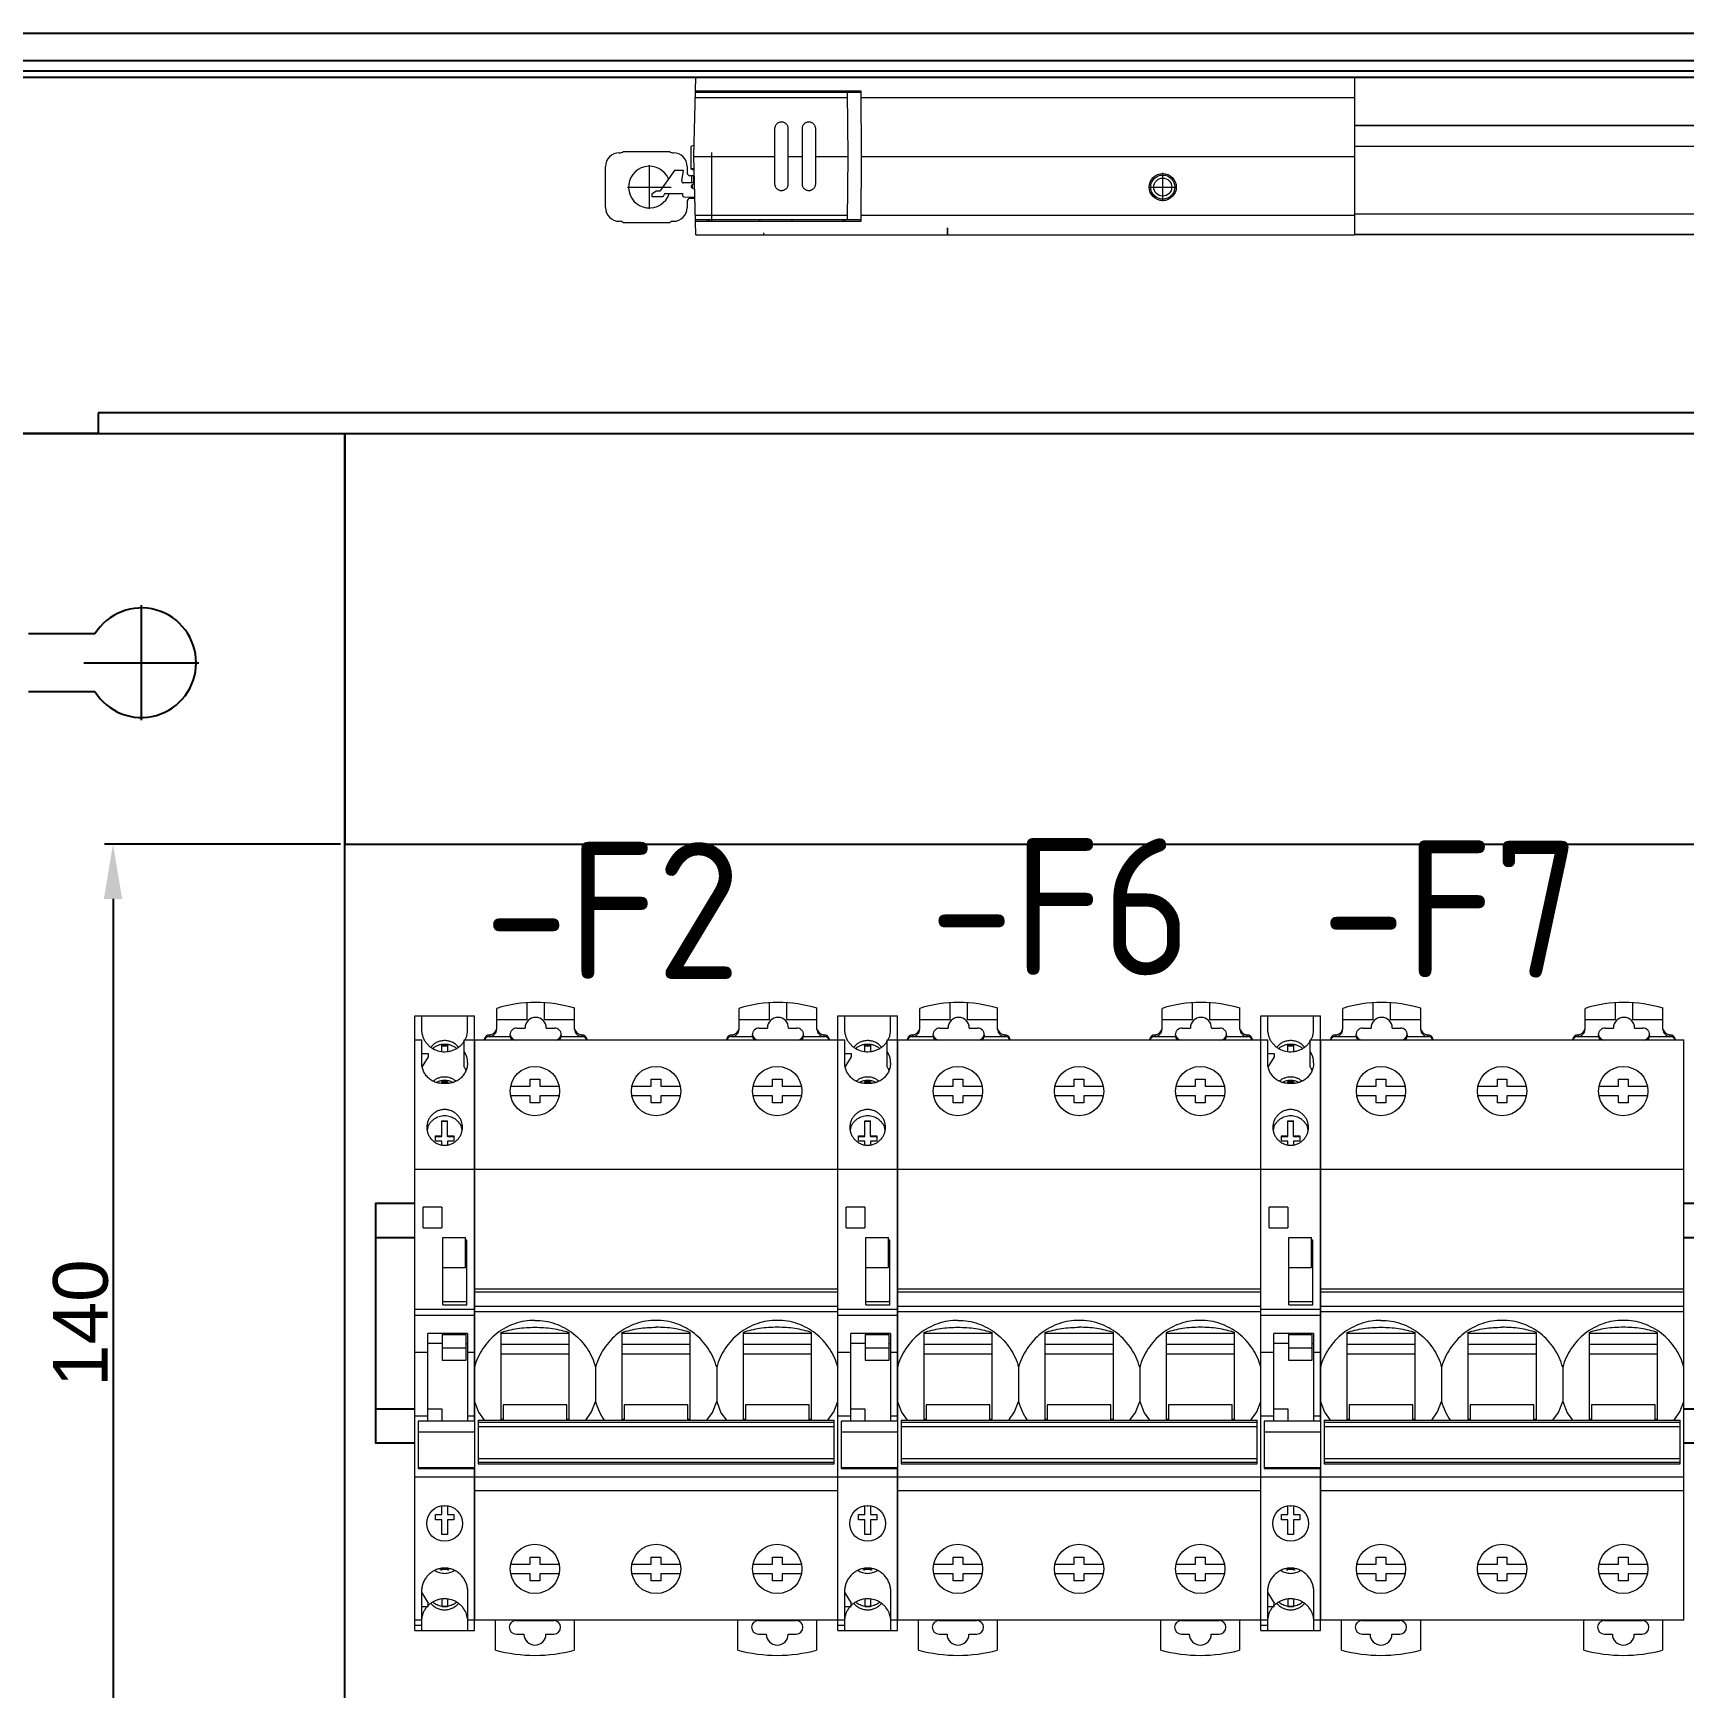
# Model space of a CAD drawing. Header units: millimetres. Extents: x 42151 to 59780, y 37376 to 44547.
# Drawn here: x 47088 to 47329.2, y 43761.5 to 44003.2 of the extents above; entities that cross this region are included whole.
import ezdxf
from ezdxf.enums import TextEntityAlignment as Align

# ---------------------------------------------------------------- set-up
doc = ezdxf.new("R2010")
doc.units = ezdxf.units.MM
doc.set_wipeout_variables(frame=1)
doc.layers.add('! NO PLOT !', color=7, linetype='Continuous', true_color=0xff75dd, plot=False)
doc.layers.add('000-PI-Oprema', color=30, linetype='Continuous', lineweight=5)
for name, color, linetype in [('000-PI-ORMAR', 2, 'Continuous'), ('000-PI_TEXT', 7, 'Continuous'), ('002-PI-Kabelska kanalica', 150, 'Continuous'), ('004-PI-DIN Šina', 3, 'Continuous'), ('SI-Ormari', 51, 'Continuous')]:
    doc.layers.add(name, color=color, linetype=linetype)
doc.styles.add('PI0', font='isocpeur.ttf', dxfattribs={"width": 0.9})
doc.styles.get("Standard").update_dxf_attribs({"font": 'arial.ttf'})
doc.dimstyles.new('ISO-25-lb', dxfattribs={"dimtxt": 8, "dimasz": 8, "dimexe": 1.25, "dimexo": 0.625, "dimtad": 1, "dimtxsty": 'Standard', "dimcen": 5, "dimadec": 0, "dimazin": 0, "dimtfac": 1, "dimtmove": 0, "dimatfit": 3, "dimfxl": 1, "dimarcsym": 0})

# ---------------------------------------------------------------- blocks, each defined once
blk = doc.blocks.new('2000x800_montazna ploca')
at = {"layer": '! NO PLOT !'}
for p, q in [((-4283.37, 1604.29), (-4283.37, 1621.09)), ((-4290.18, 1616.89), (-4299.87, 1616.89)), ((-4291.77, 1612.69), (-4274.97, 1612.69)), ((-4299.87, 1608.49), (-4290.18, 1608.49))]:
    blk.add_line(p, q, dxfattribs=at)
blk.add_arc((-4283.37, 1612.69), 8, 211.6682, 148.3318, dxfattribs=at)
at = {"layer": '000-PI-ORMAR'}
for p, q in [((-4289.67, 1649.19), (-4289.67, 1646.19)), ((-3678.67, 1649.19), (-4289.67, 1649.19)), ((-4289.67, 1646.19), (-4333.67, 1646.19))]:
    blk.add_line(p, q, dxfattribs=at)
blk = doc.blocks.new('*U136')
at = {"layer": '002-PI-Kabelska kanalica'}
for p in [(-20, 1630), (60, -100)]:
    blk.add_line(p, (60, 1630), dxfattribs=at)
blk = doc.blocks.new('*U134')
at = {"layer": '004-PI-DIN Šina'}
blk.add_lwpolyline([(610, -17.5), (610, 17.5), (0, 17.5), (0, -17.5)], close=True, dxfattribs=at)
for points in [[(0, 12.5), (610, 12.5)], [(0, -12.5), (610, -12.5)]]:
    blk.add_lwpolyline(points, dxfattribs=at)
blk = doc.blocks.new('A9A26909 - aux cont')
at = {"layer": '000-PI-Oprema'}
for p, q in [((46800.21, 46685.92), (46800.12, 46686.92)), ((46800.62, 46685.92), (46802.12, 46687.42)), ((46801.31, 46688.82), (46802.12, 46687.42)), ((46800.21, 46685.92), (46800.62, 46685.92)), ((46801.87, 46665.09), (46801.87, 46666.5)), ((46802.42, 46627.22), (46802.42, 46631.3)), ((46800.12, 46605.92), (46800.55, 46606.67)), ((46800.92, 46606.67), (46800.55, 46606.67)), ((46800.92, 46606.67), (46802.12, 46605.47)), ((46802.12, 46605.47), (46801.28, 46604.02))]:
    blk.add_line(p, q, dxfattribs=at)
blk.add_wipeout([(46789.37, 46692.32), (46798.07, 46692.32), (46798.07, 46602.52), (46789.37, 46602.52)]).dxf.layer = '! NO PLOT !'
for p, q in [((46789.37, 46602.52), (46789.37, 46692.32)), ((46789.37, 46692.32), (46798.07, 46692.32)), ((46790.37, 46690), (46790.37, 46692.32)), ((46797.07, 46690), (46797.07, 46692.32)), ((46798.07, 46633.1), (46798.07, 46692.32)), ((46789.37, 46688.82), (46790.37, 46688.82)), ((46790.37, 46685.48), (46790.37, 46688.82)), ((46793.32, 46687.18), (46793.32, 46688.06)), ((46793.32, 46688.06), (46794.12, 46688.06)), ((46793.32, 46687.93), (46794.12, 46687.93)), ((46794.12, 46688.06), (46794.12, 46687.18)), ((46796.57, 46684.89), (46796.57, 46688.82)), ((46796.57, 46688.82), (46801.31, 46688.82)), ((46798.07, 46686.92), (46800.12, 46686.92)), ((46790.37, 46686.82), (46791.32, 46686.82)), ((46791.32, 46686.32), (46790.44, 46684.94)), ((46791.32, 46686.82), (46791.32, 46686.32)), ((46793.32, 46682.47), (46793.32, 46682.73)), ((46793.32, 46682.73), (46794.12, 46682.73)), ((46793.32, 46682.6), (46794.12, 46682.6)), ((46794.12, 46682.73), (46794.12, 46682.47)), ((46793.32, 46674.71), (46793.32, 46676.99)), ((46793.32, 46676.99), (46794.12, 46676.99)), ((46793.32, 46676.92), (46794.12, 46676.92)), ((46794.12, 46674.71), (46794.12, 46676.99)), ((46792.36, 46674), (46792.36, 46674.78)), ((46792.36, 46674.78), (46793.32, 46674.78)), ((46792.36, 46674.71), (46793.32, 46674.71)), ((46793.32, 46674), (46792.36, 46674)), ((46793.32, 46673.53), (46793.32, 46674)), ((46794.12, 46674.78), (46795.08, 46674.78)), ((46794.12, 46674.71), (46795.08, 46674.71)), ((46794.12, 46674), (46794.12, 46673.53)), ((46795.08, 46674), (46794.12, 46674)), ((46795.08, 46674.78), (46795.08, 46674)), ((46798.07, 46671.6), (46799.07, 46671.6)), ((46799.07, 46668.45), (46799.07, 46671.6)), ((46789.37, 46669.92), (46798.07, 46669.92)), ((46798.07, 46668.45), (46799.07, 46668.45)), ((46798.07, 46666.5), (46801.87, 46666.5)), ((46801.87, 46665.23), (46798.07, 46665.23)), ((46801.87, 46665.13), (46798.07, 46665.13)), ((46790.57, 46661.37), (46790.57, 46664.37)), ((46793.32, 46664.37), (46790.57, 46664.37)), ((46793.32, 46664.37), (46793.32, 46661.37)), ((46798.07, 46665.09), (46801.87, 46665.09)), ((46790.57, 46661.37), (46793.32, 46661.37)), ((46793.47, 46650.09), (46793.47, 46659.93)), ((46793.47, 46659.93), (46796.77, 46659.93)), ((46796.77, 46655.5), (46796.77, 46659.93)), ((46796.97, 46659.55), (46796.77, 46659.55)), ((46796.77, 46659.2), (46796.97, 46659.2)), ((46796.97, 46650.09), (46796.97, 46659.55)), ((46796.77, 46655.5), (46793.47, 46655.5)), ((46798.07, 46649.41), (46789.37, 46649.41)), ((46789.37, 46648.61), (46798.07, 46648.61)), ((46796.97, 46650.54), (46793.47, 46650.54)), ((46793.47, 46650.09), (46796.97, 46650.09)), ((46791.27, 46633.1), (46791.27, 46645.93)), ((46797.07, 46645.93), (46791.27, 46645.93)), ((46797.07, 46645.93), (46797.07, 46633.1)), ((46793.38, 46644.47), (46791.27, 46644.47)), ((46793.38, 46645.75), (46793.38, 46642.03)), ((46793.38, 46645.75), (46796.87, 46645.75)), ((46793.38, 46643.8), (46796.87, 46643.8)), ((46796.87, 46642.03), (46796.87, 46645.75)), ((46796.87, 46644.47), (46797.07, 46644.47)), ((46791.27, 46643.15), (46789.37, 46643.15)), ((46793.38, 46642.03), (46796.87, 46642.03)), ((46798.07, 46643.15), (46797.07, 46643.15)), ((46791.27, 46633.82), (46789.37, 46633.82)), ((46793.37, 46634.87), (46791.27, 46634.87)), ((46793.37, 46633.1), (46793.37, 46634.87)), ((46798.07, 46633.82), (46797.07, 46633.82)), ((46798.12, 46633.1), (46789.87, 46633.1)), ((46789.87, 46633.1), (46789.87, 46626.17)), ((46789.87, 46631.57), (46798.12, 46631.57)), ((46798.12, 46626.17), (46798.12, 46633.1)), ((46802.42, 46631.3), (46798.12, 46631.3)), ((46798.12, 46631.01), (46802.42, 46631.01)), ((46802.42, 46629.66), (46798.12, 46629.66)), ((46802.42, 46629.23), (46798.12, 46629.23)), ((46798.12, 46628.32), (46802.42, 46628.32)), ((46802.42, 46627.22), (46798.12, 46627.22)), ((46798.07, 46624.92), (46789.37, 46624.92)), ((46789.87, 46626.36), (46798.12, 46626.36)), ((46789.87, 46626.17), (46798.12, 46626.17)), ((46798.07, 46602.52), (46798.07, 46626.17)), ((46792.36, 46619.49), (46793.32, 46619.49)), ((46792.36, 46618.71), (46792.36, 46619.49)), ((46793.32, 46619.49), (46793.32, 46620.75)), ((46793.59, 46620.75), (46793.84, 46620.75)), ((46794.12, 46620.75), (46794.12, 46619.49)), ((46794.12, 46619.49), (46795.08, 46619.49)), ((46795.08, 46619.49), (46795.08, 46618.71)), ((46793.32, 46618.71), (46792.36, 46618.71)), ((46793.32, 46616.54), (46793.32, 46618.71)), ((46795.08, 46618.71), (46794.12, 46618.71)), ((46794.12, 46618.71), (46794.12, 46616.54)), ((46794.12, 46616.54), (46793.32, 46616.54)), ((46793.32, 46611.37), (46793.32, 46611.54)), ((46794.12, 46611.54), (46794.12, 46611.37)), ((46790.37, 46602.52), (46790.37, 46608.61)), ((46790.37, 46608.02), (46791.32, 46606.52)), ((46797.07, 46608.61), (46797.07, 46602.52)), ((46790.37, 46606.02), (46791.32, 46606.02)), ((46791.32, 46606.02), (46791.32, 46606.52)), ((46793.32, 46607.05), (46793.32, 46606.04)), ((46794.12, 46606.04), (46793.32, 46606.04)), ((46794.12, 46607.05), (46794.12, 46606.04)), ((46800.12, 46605.92), (46798.07, 46605.92)), ((46790.37, 46604.02), (46789.37, 46604.02)), ((46789.37, 46603.32), (46790.37, 46603.32)), ((46789.37, 46602.52), (46798.07, 46602.52)), ((46801.28, 46604.02), (46797.07, 46604.02))]:
    blk.add_line(p, q, dxfattribs=at)
blk.add_circle((46793.72, 46618.17), 2.62, dxfattribs=at)
for centre, radius, start, end in [((46793.91, 46690.35), 3.18, 330.7117, 353.781), ((46794.06, 46685.48), 3.01, 359.9708, 33.5105), ((46793.93, 46683.2), 3.13, 23.7376, 32.6455), ((46795.7, 46683.76), 1.3, 29.3642, 32.9645), ((46793.72, 46680.27), 2.62, 89.9633, 117.0641), ((46793.72, 46680.27), 2.62, 63.3745, 90.0344), ((46793.67, 46675.18), 2.55, 161.3307, 170.1744), ((46793.76, 46675.18), 2.55, 9.8361, 18.6692), ((46793.72, 46613.96), 2.63, 254.9854, 261.2181), ((46793.72, 46614.1), 2.64, 261.2287, 278.7713), ((46793.72, 46613.96), 2.63, 278.7818, 284.9729), ((46793.64, 46603.81), 3.32, 130.6155, 135.9577), ((46793.72, 46608.65), 2.64, 261.2334, 278.7666)]:
    blk.add_arc(centre, radius, start, end, dxfattribs=at)
for points, knots in [([(46790.37, 46690), (46790.39, 46689.83), (46790.45, 46689.5), (46790.62, 46689.02), (46790.87, 46688.57), (46791.19, 46688.17), (46791.57, 46687.81), (46792.15, 46687.43), (46792.97, 46687.11), (46793.86, 46687.06), (46794.55, 46687.17), (46795.05, 46687.34), (46795.51, 46687.57), (46795.94, 46687.87), (46796.3, 46688.24), (46796.51, 46688.51), (46796.6, 46688.66)], [0, 0, 0, 0, 0.061267, 0.12277, 0.184478, 0.246496, 0.308854, 0.371537, 0.497345, 0.623707, 0.687029, 0.750194, 0.813118, 0.875745, 0.938042, 1, 1, 1, 1]), ([(46793.72, 46688.71), (46793.53, 46688.71), (46793.15, 46688.67), (46792.62, 46688.49), (46792.13, 46688.21), (46791.86, 46687.95), (46791.74, 46687.81)], [0, 0, 0, 0, 0.251742, 0.502786, 0.752283, 1, 1, 1, 1]), ([(46792.01, 46687.59), (46792.13, 46687.69), (46792.38, 46687.87), (46792.8, 46688.07), (46793.25, 46688.19), (46793.56, 46688.22), (46793.72, 46688.22)], [0, 0, 0, 0, 0.24831, 0.497953, 0.748823, 1, 1, 1, 1]), ([(46795.69, 46687.81), (46795.58, 46687.95), (46795.3, 46688.21), (46794.82, 46688.49), (46794.28, 46688.67), (46793.91, 46688.71), (46793.72, 46688.71)], [0, 0, 0, 0, 0.247717, 0.497214, 0.748258, 1, 1, 1, 1]), ([(46793.72, 46688.22), (46793.87, 46688.22), (46794.19, 46688.19), (46794.64, 46688.07), (46795.06, 46687.87), (46795.31, 46687.69), (46795.43, 46687.59)], [0, 0, 0, 0, 0.251177, 0.502047, 0.751689, 1, 1, 1, 1]), ([(46797.07, 46685.48), (46797.07, 46685.27), (46797.02, 46684.85), (46796.83, 46684.24), (46796.51, 46683.69), (46796.08, 46683.22), (46795.65, 46682.9), (46795.28, 46682.71), (46794.98, 46682.6), (46794.67, 46682.52), (46794.41, 46682.48), (46794.2, 46682.46), (46794.04, 46682.46), (46793.88, 46682.46), (46793.67, 46682.46), (46793.4, 46682.46), (46793.14, 46682.47), (46792.92, 46682.49), (46792.72, 46682.53), (46792.46, 46682.6), (46792.16, 46682.71), (46791.78, 46682.9), (46791.35, 46683.22), (46790.93, 46683.69), (46790.61, 46684.24), (46790.41, 46684.85), (46790.37, 46685.27), (46790.37, 46685.48)], [0, 0, 0, 0, 0.062239, 0.124539, 0.186917, 0.249374, 0.311903, 0.343231, 0.374572, 0.405921, 0.437282, 0.452956, 0.468633, 0.484316, 0.499993, 0.531346, 0.562708, 0.578385, 0.59407, 0.62543, 0.65677, 0.688099, 0.750626, 0.813083, 0.875461, 0.93776, 1, 1, 1, 1]), ([(46793.72, 46683.39), (46793.57, 46683.39), (46793.28, 46683.36), (46792.85, 46683.25), (46792.44, 46683.07), (46792.2, 46682.9), (46792.08, 46682.81)], [0, 0, 0, 0, 0.251043, 0.501872, 0.751555, 1, 1, 1, 1]), ([(46795.35, 46682.81), (46795.24, 46682.9), (46794.99, 46683.07), (46794.59, 46683.25), (46794.16, 46683.36), (46793.87, 46683.39), (46793.72, 46683.39)], [0, 0, 0, 0, 0.248445, 0.498129, 0.748958, 1, 1, 1, 1]), ([(46793.72, 46678.64), (46793.55, 46678.64), (46793.21, 46678.6), (46792.72, 46678.45), (46792.26, 46678.21), (46791.87, 46677.88), (46791.54, 46677.49), (46791.3, 46677.03), (46791.15, 46676.54), (46791.12, 46676.2), (46791.12, 46676.03)], [0, 0, 0, 0, 0.125037, 0.250179, 0.375174, 0.500181, 0.62516, 0.750049, 0.875089, 1, 1, 1, 1]), ([(46791.25, 46676), (46791.3, 46676.13), (46791.4, 46676.38), (46791.62, 46676.72), (46791.88, 46677.02), (46792.3, 46677.37), (46792.91, 46677.67), (46793.45, 46677.76), (46793.72, 46677.76)], [0, 0, 0, 0, 0.124605, 0.249361, 0.374321, 0.499471, 0.749491, 1, 1, 1, 1]), ([(46796.32, 46676.03), (46796.32, 46676.2), (46796.28, 46676.54), (46796.14, 46677.03), (46795.9, 46677.49), (46795.57, 46677.88), (46795.17, 46678.21), (46794.72, 46678.45), (46794.23, 46678.6), (46793.89, 46678.64), (46793.72, 46678.64)], [0, 0, 0, 0, 0.124913, 0.249952, 0.374836, 0.499813, 0.624821, 0.749815, 0.874961, 1, 1, 1, 1]), ([(46793.72, 46677.76), (46793.99, 46677.76), (46794.53, 46677.67), (46795.14, 46677.37), (46795.55, 46677.02), (46795.82, 46676.72), (46796.03, 46676.38), (46796.14, 46676.13), (46796.18, 46676)], [0, 0, 0, 0, 0.250508, 0.500529, 0.625679, 0.750639, 0.875395, 1, 1, 1, 1]), ([(46791.12, 46676.03), (46791.12, 46675.86), (46791.15, 46675.52), (46791.3, 46675.03), (46791.54, 46674.58), (46791.87, 46674.18), (46792.26, 46673.85), (46792.71, 46673.61), (46793.21, 46673.46), (46793.55, 46673.42), (46793.72, 46673.42)], [0, 0, 0, 0, 0.124887, 0.249938, 0.374855, 0.499869, 0.624898, 0.749889, 0.875005, 1, 1, 1, 1]), ([(46793.72, 46673.42), (46793.89, 46673.42), (46794.23, 46673.46), (46794.72, 46673.61), (46795.17, 46673.85), (46795.57, 46674.18), (46795.9, 46674.58), (46796.14, 46675.03), (46796.28, 46675.52), (46796.32, 46675.86), (46796.32, 46676.03)], [0, 0, 0, 0, 0.124992, 0.250104, 0.375095, 0.500124, 0.625139, 0.750062, 0.875114, 1, 1, 1, 1]), ([(46797.07, 46608.61), (46797.05, 46608.81), (46796.96, 46609.22), (46796.73, 46609.79), (46796.41, 46610.32), (46795.99, 46610.78), (46795.49, 46611.15), (46794.94, 46611.43), (46794.34, 46611.6), (46793.72, 46611.66), (46793.1, 46611.6), (46792.5, 46611.43), (46791.95, 46611.15), (46791.45, 46610.78), (46791.03, 46610.32), (46790.7, 46609.79), (46790.47, 46609.22), (46790.39, 46608.81), (46790.37, 46608.61)], [0, 0, 0, 0, 0.062297, 0.124705, 0.187122, 0.24962, 0.312174, 0.374747, 0.43738, 0.500007, 0.562633, 0.625266, 0.687839, 0.75039, 0.812886, 0.875302, 0.937705, 1, 1, 1, 1]), ([(46792.33, 46611.27), (46792.53, 46611.14), (46792.98, 46610.94), (46793.47, 46610.87), (46793.72, 46610.87)], [0, 0, 0, 0, 0.498652, 1, 1, 1, 1]), ([(46793.72, 46610.87), (46793.96, 46610.87), (46794.45, 46610.94), (46794.91, 46611.14), (46795.11, 46611.27)], [0, 0, 0, 0, 0.501358, 1, 1, 1, 1]), ([(46797.07, 46604.25), (46797.03, 46604.55), (46796.88, 46605.13), (46796.5, 46605.78), (46796.09, 46606.22), (46795.74, 46606.51), (46795.35, 46606.75), (46794.79, 46607.01), (46794.04, 46607.18), (46793.26, 46607.14), (46792.67, 46607), (46792.24, 46606.83), (46791.84, 46606.61), (46791.6, 46606.43), (46791.48, 46606.33)], [0, 0, 0, 0, 0.122362, 0.245523, 0.307672, 0.370114, 0.432835, 0.495802, 0.621978, 0.748367, 0.811585, 0.874633, 0.93745, 1, 1, 1, 1]), ([(46791.21, 46606.07), (46791.1, 46605.95), (46790.88, 46605.68), (46790.63, 46605.23), (46790.45, 46604.75), (46790.39, 46604.42), (46790.37, 46604.25)], [0, 0, 0, 0, 0.251614, 0.50196, 0.751464, 1, 1, 1, 1]), ([(46791.75, 46606.44), (46791.87, 46606.3), (46792.14, 46606.04), (46792.62, 46605.76), (46793.16, 46605.58), (46793.53, 46605.54), (46793.72, 46605.54)], [0, 0, 0, 0, 0.247738, 0.497241, 0.748278, 1, 1, 1, 1]), ([(46793.32, 46606.04), (46793.07, 46606.07), (46792.6, 46606.22), (46792.19, 46606.49), (46792, 46606.65)], [0, 0, 0, 0, 0.501935, 1, 1, 1, 1]), ([(46793.72, 46605.54), (46793.91, 46605.54), (46794.28, 46605.58), (46794.81, 46605.76), (46795.3, 46606.04), (46795.57, 46606.3), (46795.69, 46606.44)], [0, 0, 0, 0, 0.251722, 0.502759, 0.752262, 1, 1, 1, 1]), ([(46795.43, 46606.65), (46795.25, 46606.49), (46794.84, 46606.22), (46794.36, 46606.07), (46794.12, 46606.04)], [0, 0, 0, 0, 0.498065, 1, 1, 1, 1])]:
    blk.add_open_spline(points, degree=3, knots=knots, dxfattribs=at)
blk = doc.blocks.new('A9F94302 - 3P - 2A-C')
at = {"layer": '000-PI-Oprema'}
for p, q in [((46782.62, 46472.78), (46782.62, 46469.71)), ((46787.07, 46471.15), (46787.07, 46473.61)), ((46789.57, 46473.61), (46789.57, 46471.15)), ((46794.02, 46469.71), (46794.02, 46472.8)), ((46818.02, 46472.78), (46818.02, 46469.71)), ((46822.47, 46471.15), (46822.47, 46473.61)), ((46824.97, 46473.61), (46824.97, 46471.15)), ((46829.42, 46469.71), (46829.42, 46472.8)), ((46782.62, 46471.15), (46787.07, 46471.15)), ((46785.57, 46469.91), (46786.77, 46469.91)), ((46789.57, 46471.15), (46794.02, 46471.15)), ((46789.87, 46469.91), (46791.07, 46469.91)), ((46818.02, 46471.15), (46822.47, 46471.15)), ((46820.97, 46469.91), (46822.17, 46469.91)), ((46824.97, 46471.15), (46829.42, 46471.15)), ((46825.27, 46469.91), (46826.47, 46469.91)), ((46785.47, 46381.35), (46786.62, 46381.35)), ((46789.82, 46381.35), (46790.97, 46381.35)), ((46820.87, 46381.35), (46822.02, 46381.35)), ((46825.22, 46381.35), (46826.37, 46381.35))]:
    blk.add_line(p, q, dxfattribs=at)
for centre, radius, start, end in [((46788.35, 46454.3), 19.35, 72.9337, 107.1978), ((46823.75, 46454.3), 19.35, 72.9337, 107.1978), ((46788.22, 46381.35), 1.6, 180, 0), ((46823.62, 46381.35), 1.6, 180, 0), ((46788.22, 46400.25), 22, 254.849, 285.151), ((46823.62, 46400.25), 22, 254.849, 285.151)]:
    blk.add_arc(centre, radius, start, end, dxfattribs=at)
for centre in [(46788.32, 46469.91), (46823.72, 46469.91)]:
    blk.add_ellipse(centre, major_axis=(0, 1.55), ratio=0.997493, start_param=-1.570796, end_param=1.570796, dxfattribs=at)
blk.add_wipeout([(46779.37, 46468.18), (46832.47, 46468.18), (46832.47, 46383.38), (46779.37, 46383.38)]).dxf.layer = '000-PI-Oprema'
for p, q in [((46779.37, 46468.18), (46779.37, 46383.38)), ((46779.37, 46468.18), (46832.47, 46468.18)), ((46781.41, 46468.68), (46784.6, 46468.68)), ((46781.62, 46468.94), (46781.62, 46468.71)), ((46784.57, 46468.91), (46784.57, 46468.91)), ((46792.05, 46468.68), (46795.24, 46468.68)), ((46795.02, 46468.94), (46795.02, 46468.71)), ((46816.81, 46468.68), (46820, 46468.68)), ((46817.02, 46468.94), (46817.02, 46468.71)), ((46819.97, 46468.91), (46819.97, 46468.91)), ((46827.45, 46468.68), (46830.64, 46468.68)), ((46830.42, 46468.94), (46830.42, 46468.71)), ((46832.47, 46383.38), (46832.47, 46468.18)), ((46787.52, 46461.4), (46787.52, 46462.42)), ((46787.52, 46462.42), (46788.92, 46462.42)), ((46788.92, 46462.42), (46788.92, 46461.4)), ((46805.22, 46461.4), (46805.22, 46462.42)), ((46805.22, 46462.42), (46806.62, 46462.42)), ((46806.62, 46462.42), (46806.62, 46461.4)), ((46822.92, 46461.4), (46822.92, 46462.42)), ((46822.92, 46462.42), (46824.32, 46462.42)), ((46824.32, 46462.42), (46824.32, 46461.4)), ((46784.69, 46461.4), (46787.52, 46461.4)), ((46787.52, 46460), (46784.69, 46460)), ((46787.52, 46458.98), (46787.52, 46460)), ((46788.92, 46461.4), (46791.76, 46461.4)), ((46788.92, 46460), (46788.92, 46458.98)), ((46791.76, 46460), (46788.92, 46460)), ((46802.39, 46461.4), (46805.22, 46461.4)), ((46805.22, 46460), (46802.39, 46460)), ((46805.22, 46458.98), (46805.22, 46460)), ((46806.62, 46461.4), (46809.46, 46461.4)), ((46806.62, 46460), (46806.62, 46458.98)), ((46809.46, 46460), (46806.62, 46460)), ((46820.09, 46461.4), (46822.92, 46461.4)), ((46822.92, 46460), (46820.09, 46460)), ((46822.92, 46458.98), (46822.92, 46460)), ((46824.32, 46461.4), (46827.16, 46461.4)), ((46824.32, 46460), (46824.32, 46458.98)), ((46827.16, 46460), (46824.32, 46460)), ((46788.92, 46458.98), (46787.52, 46458.98)), ((46806.62, 46458.98), (46805.22, 46458.98)), ((46824.32, 46458.98), (46822.92, 46458.98)), ((46779.37, 46449.28), (46832.47, 46449.28)), ((46832.47, 46431.78), (46779.37, 46431.78)), ((46779.37, 46431.38), (46832.47, 46431.38)), ((46779.37, 46429.28), (46832.47, 46429.28)), ((46779.37, 46428.49), (46832.47, 46428.49)), ((46783.22, 46425.42), (46783.22, 46412.61)), ((46793.22, 46425.28), (46783.22, 46425.28)), ((46783.22, 46423.71), (46793.22, 46423.71)), ((46793.22, 46412.61), (46793.22, 46425.42)), ((46800.92, 46425.42), (46800.92, 46412.61)), ((46810.92, 46425.28), (46800.92, 46425.28)), ((46800.92, 46423.71), (46810.92, 46423.71)), ((46810.92, 46412.61), (46810.92, 46425.42)), ((46818.62, 46425.42), (46818.62, 46412.61)), ((46828.62, 46425.28), (46818.62, 46425.28)), ((46818.62, 46423.71), (46828.62, 46423.71)), ((46828.62, 46412.61), (46828.62, 46425.42)), ((46793.22, 46422.27), (46783.22, 46422.27)), ((46810.92, 46422.27), (46800.92, 46422.27)), ((46828.62, 46422.27), (46818.62, 46422.27)), ((46797.07, 46420.36), (46797.07, 46415.36)), ((46814.77, 46420.36), (46814.77, 46415.36)), ((46783.57, 46414.86), (46783.57, 46412.61)), ((46792.87, 46414.86), (46783.57, 46414.86)), ((46792.87, 46412.61), (46792.87, 46414.86)), ((46810.57, 46414.86), (46801.27, 46414.86)), ((46801.27, 46414.86), (46801.27, 46412.61)), ((46810.57, 46412.61), (46810.57, 46414.86)), ((46828.27, 46414.86), (46818.97, 46414.86)), ((46818.97, 46414.86), (46818.97, 46412.61)), ((46828.27, 46412.61), (46828.27, 46414.86)), ((46779.92, 46412.61), (46779.92, 46406.24)), ((46779.92, 46412.61), (46831.92, 46412.61)), ((46831.92, 46412.26), (46779.92, 46412.26)), ((46779.92, 46411.68), (46831.92, 46411.68)), ((46783.57, 46412.69), (46783.22, 46412.69)), ((46793.22, 46412.69), (46792.87, 46412.69)), ((46801.27, 46412.69), (46800.92, 46412.69)), ((46810.92, 46412.69), (46810.57, 46412.69)), ((46818.97, 46412.69), (46818.62, 46412.69)), ((46828.62, 46412.69), (46828.27, 46412.69)), ((46831.92, 46406.24), (46831.92, 46412.61)), ((46779.92, 46407.03), (46831.92, 46407.03)), ((46831.92, 46406.42), (46779.92, 46406.42)), ((46832.47, 46404.29), (46779.37, 46404.29)), ((46779.92, 46406.24), (46831.92, 46406.24)), ((46832.47, 46402.27), (46779.37, 46402.27)), ((46787.52, 46392.6), (46788.92, 46392.6)), ((46787.52, 46391.58), (46787.52, 46392.6)), ((46788.92, 46392.6), (46788.92, 46391.58)), ((46805.22, 46392.6), (46806.62, 46392.6)), ((46805.22, 46391.58), (46805.22, 46392.6)), ((46806.62, 46392.6), (46806.62, 46391.58)), ((46822.92, 46392.6), (46824.32, 46392.6)), ((46822.92, 46391.58), (46822.92, 46392.6)), ((46824.32, 46392.6), (46824.32, 46391.58)), ((46784.69, 46391.58), (46787.52, 46391.58)), ((46787.52, 46390.18), (46784.69, 46390.18)), ((46787.52, 46389.16), (46787.52, 46390.18)), ((46788.92, 46391.58), (46791.76, 46391.58)), ((46791.76, 46390.18), (46788.92, 46390.18)), ((46788.92, 46390.18), (46788.92, 46389.16)), ((46802.39, 46391.58), (46805.22, 46391.58)), ((46805.22, 46390.18), (46802.39, 46390.18)), ((46805.22, 46389.16), (46805.22, 46390.18)), ((46806.62, 46391.58), (46809.46, 46391.58)), ((46809.46, 46390.18), (46806.62, 46390.18)), ((46806.62, 46390.18), (46806.62, 46389.16)), ((46820.09, 46391.58), (46822.92, 46391.58)), ((46822.92, 46390.18), (46820.09, 46390.18)), ((46822.92, 46389.16), (46822.92, 46390.18)), ((46824.32, 46391.58), (46827.16, 46391.58)), ((46827.16, 46390.18), (46824.32, 46390.18)), ((46824.32, 46390.18), (46824.32, 46389.16)), ((46788.92, 46389.16), (46787.52, 46389.16)), ((46806.62, 46389.16), (46805.22, 46389.16)), ((46824.32, 46389.16), (46822.92, 46389.16)), ((46832.47, 46383.38), (46779.37, 46383.38)), ((46782.47, 46379.01), (46782.47, 46383.38)), ((46785.47, 46383.35), (46790.97, 46383.35)), ((46793.97, 46383.38), (46793.97, 46379.01)), ((46817.87, 46379.01), (46817.87, 46383.38)), ((46820.87, 46383.35), (46826.37, 46383.35)), ((46829.37, 46383.38), (46829.37, 46379.01))]:
    blk.add_line(p, q, dxfattribs=at)
for points in [[(46779.37, 46415.36), (46779.97, 46413.77), (46780.82, 46412.61)], [(46795.63, 46412.61), (46796.5, 46413.81), (46797.07, 46415.36)], [(46813.33, 46412.61), (46814.15, 46413.72), (46814.77, 46415.36)], [(46814.77, 46415.36), (46815.4, 46413.71), (46816.22, 46412.61)], [(46831.03, 46412.61), (46831.9, 46413.81), (46832.47, 46415.36)]]:
    blk.add_lwpolyline(points, dxfattribs=at)
for centre in [(46788.22, 46460.7), (46805.92, 46460.7), (46823.62, 46460.7), (46788.22, 46390.88), (46805.92, 46390.88), (46823.62, 46390.88)]:
    blk.add_circle(centre, 3.6, dxfattribs=at)
for centre, radius, start, end in [((46781.63, 46469.94), 0.999, 269.9479, 347.6091), ((46795.02, 46469.94), 0.999, 192.3727, 270.052), ((46817.03, 46469.94), 0.999, 269.9479, 347.6091), ((46830.42, 46469.94), 0.999, 192.3727, 270.052), ((46781.62, 46468.14), 0.799, 89.9343, 176.8979), ((46781.62, 46467.91), 0.799, 90.0378, 158.9272), ((46785.58, 46468.91), 1.01, 180.038, 193.2685), ((46785.57, 46469.14), 0.999, 192.6096, 262.4851), ((46785.57, 46468.91), 0.997, 193.3561, 228.0482), ((46791.08, 46469.14), 0.999, 277.5157, 347.359), ((46791.08, 46468.91), 0.997, 311.9518, 346.6439), ((46791.07, 46468.91), 1.01, 346.7323, 359.9639), ((46795.03, 46468.14), 0.799, 3.1021, 90.0657), ((46795.03, 46467.91), 0.799, 21.0729, 89.9778), ((46817.02, 46468.14), 0.799, 89.9343, 176.8979), ((46817.02, 46467.91), 0.799, 90.0378, 158.9272), ((46820.98, 46468.91), 1.01, 180.038, 193.2685), ((46820.97, 46469.14), 0.999, 192.6096, 262.4851), ((46820.97, 46468.91), 0.997, 193.3561, 228.0482), ((46826.48, 46469.14), 0.999, 277.5157, 347.359), ((46826.48, 46468.91), 0.997, 311.9518, 346.6439), ((46826.47, 46468.91), 1.01, 346.7323, 359.9639), ((46830.43, 46468.14), 0.799, 3.1021, 90.0657), ((46830.43, 46467.91), 0.799, 21.0729, 89.9778), ((46806.08, 46417.83), 9.34, 195.3323, 214.0548), ((46785.47, 46382.35), 1, 90, 270), ((46790.97, 46382.35), 1, 270, 90), ((46820.87, 46382.35), 1, 90, 270), ((46826.37, 46382.35), 1, 270, 90)]:
    blk.add_arc(centre, radius, start, end, dxfattribs=at)
for points, knots in [([(46781.62, 46468.71), (46781.75, 46468.71), (46782.02, 46468.76), (46782.35, 46468.99), (46782.57, 46469.32), (46782.62, 46469.58), (46782.62, 46469.71)], [0, 0, 0, 0, 0.250021, 0.499974, 0.749936, 1, 1, 1, 1]), ([(46785.57, 46469.91), (46785.44, 46469.91), (46785.18, 46469.86), (46784.85, 46469.64), (46784.63, 46469.3), (46784.57, 46469.04), (46784.57, 46468.91)], [0, 0, 0, 0, 0.250033, 0.499987, 0.74996, 1, 1, 1, 1]), ([(46792.07, 46468.91), (46792.07, 46469.04), (46792.02, 46469.3), (46791.8, 46469.64), (46791.47, 46469.86), (46791.21, 46469.91), (46791.08, 46469.91)], [0, 0, 0, 0, 0.250039, 0.500012, 0.749967, 1, 1, 1, 1]), ([(46794.02, 46469.71), (46794.02, 46469.58), (46794.08, 46469.32), (46794.3, 46468.99), (46794.63, 46468.76), (46794.89, 46468.71), (46795.02, 46468.71)], [0, 0, 0, 0, 0.250052, 0.500016, 0.749972, 1, 1, 1, 1]), ([(46817.02, 46468.71), (46817.15, 46468.71), (46817.42, 46468.76), (46817.75, 46468.99), (46817.97, 46469.32), (46818.02, 46469.58), (46818.02, 46469.71)], [0, 0, 0, 0, 0.250021, 0.499974, 0.749936, 1, 1, 1, 1]), ([(46820.97, 46469.91), (46820.84, 46469.91), (46820.58, 46469.86), (46820.25, 46469.64), (46820.03, 46469.3), (46819.97, 46469.04), (46819.97, 46468.91)], [0, 0, 0, 0, 0.250033, 0.499987, 0.74996, 1, 1, 1, 1]), ([(46827.47, 46468.91), (46827.47, 46469.04), (46827.42, 46469.3), (46827.2, 46469.64), (46826.87, 46469.86), (46826.61, 46469.91), (46826.48, 46469.91)], [0, 0, 0, 0, 0.250039, 0.500012, 0.749967, 1, 1, 1, 1]), ([(46829.42, 46469.71), (46829.42, 46469.58), (46829.48, 46469.32), (46829.7, 46468.99), (46830.03, 46468.76), (46830.29, 46468.71), (46830.42, 46468.71)], [0, 0, 0, 0, 0.250052, 0.500016, 0.749972, 1, 1, 1, 1]), ([(46788.22, 46427.2), (46787.72, 46427.2), (46786.72, 46427.12), (46785.26, 46426.75), (46783.88, 46426.14), (46782.62, 46425.31), (46781.51, 46424.29), (46780.58, 46423.11), (46779.85, 46421.79), (46779.51, 46420.84), (46779.37, 46420.36)], [0, 0, 0, 0, 0.125045, 0.250107, 0.375146, 0.500181, 0.625201, 0.75018, 0.875134, 1, 1, 1, 1]), ([(46783.22, 46425.42), (46784.01, 46425.68), (46785.67, 46426.07), (46787.36, 46426.19), (46788.22, 46426.19)], [0, 0, 0, 0, 0.490854, 1, 1, 1, 1]), ([(46788.22, 46427.2), (46788.72, 46427.2), (46789.73, 46427.12), (46791.19, 46426.75), (46792.57, 46426.14), (46793.83, 46425.31), (46794.94, 46424.29), (46795.87, 46423.11), (46796.6, 46421.79), (46796.94, 46420.84), (46797.07, 46420.36)], [0, 0, 0, 0, 0.125047, 0.250114, 0.375155, 0.500192, 0.625212, 0.750191, 0.875139, 1, 1, 1, 1]), ([(46788.22, 46426.19), (46789.09, 46426.19), (46790.78, 46426.07), (46792.44, 46425.68), (46793.22, 46425.42)], [0, 0, 0, 0, 0.509146, 1, 1, 1, 1]), ([(46805.92, 46427.2), (46805.42, 46427.2), (46804.42, 46427.12), (46802.96, 46426.75), (46801.58, 46426.14), (46800.32, 46425.31), (46799.21, 46424.29), (46798.28, 46423.11), (46797.55, 46421.79), (46797.21, 46420.84), (46797.07, 46420.36)], [0, 0, 0, 0, 0.125044, 0.250108, 0.375147, 0.50018, 0.625201, 0.750182, 0.875137, 1, 1, 1, 1]), ([(46800.92, 46425.42), (46801.71, 46425.68), (46803.37, 46426.07), (46805.06, 46426.19), (46805.92, 46426.19)], [0, 0, 0, 0, 0.490854, 1, 1, 1, 1]), ([(46814.77, 46420.36), (46814.64, 46420.84), (46814.3, 46421.79), (46813.57, 46423.11), (46812.64, 46424.29), (46811.53, 46425.31), (46810.27, 46426.14), (46808.89, 46426.75), (46807.43, 46427.12), (46806.42, 46427.2), (46805.92, 46427.2)], [0, 0, 0, 0, 0.124855, 0.249803, 0.374788, 0.49981, 0.624847, 0.749877, 0.874946, 1, 1, 1, 1]), ([(46810.92, 46425.42), (46810.14, 46425.68), (46808.48, 46426.07), (46806.79, 46426.19), (46805.92, 46426.19)], [0, 0, 0, 0, 0.490893, 1, 1, 1, 1]), ([(46823.62, 46427.2), (46823.12, 46427.2), (46822.12, 46427.12), (46820.66, 46426.75), (46819.28, 46426.14), (46818.02, 46425.31), (46816.91, 46424.29), (46815.98, 46423.11), (46815.25, 46421.79), (46814.91, 46420.84), (46814.77, 46420.36)], [0, 0, 0, 0, 0.125043, 0.250107, 0.375146, 0.50018, 0.625201, 0.750181, 0.875137, 1, 1, 1, 1]), ([(46823.62, 46426.19), (46822.76, 46426.19), (46821.07, 46426.07), (46819.41, 46425.68), (46818.62, 46425.42)], [0, 0, 0, 0, 0.509107, 1, 1, 1, 1]), ([(46832.47, 46420.36), (46832.34, 46420.84), (46832, 46421.79), (46831.27, 46423.11), (46830.34, 46424.29), (46829.23, 46425.31), (46827.97, 46426.14), (46826.59, 46426.75), (46825.13, 46427.12), (46824.12, 46427.2), (46823.62, 46427.2)], [0, 0, 0, 0, 0.124856, 0.249807, 0.37479, 0.499814, 0.624849, 0.74988, 0.874946, 1, 1, 1, 1]), ([(46828.62, 46425.42), (46827.84, 46425.68), (46826.18, 46426.07), (46824.49, 46426.19), (46823.62, 46426.19)], [0, 0, 0, 0, 0.490893, 1, 1, 1, 1])]:
    blk.add_open_spline(points, degree=3, knots=knots, dxfattribs=at)
blk = doc.blocks.new('*D147')
at = {"layer": '! NO PLOT !', "color": 0, "linetype": 'Continuous', "lineweight": -2, "ltscale": 0.25, "transparency": 16777216}
for p, q in [((47132.9, 43884.75), (47098.43, 43884.75)), ((47099.68, 43876.75), (47099.68, 43752.75)), ((47132.9, 43744.75), (47098.43, 43744.75))]:
    blk.add_line(p, q, dxfattribs=at)
at = {"layer": '! NO PLOT !', "color": 0, "ltscale": 0.25, "transparency": 16777216}
for points in [[(47098.35, 43876.75), (47101.01, 43876.75), (47099.68, 43884.75)], [(47098.35, 43752.75), (47101.01, 43752.75), (47099.68, 43744.75)]]:
    blk.add_solid(points, dxfattribs=at)
at = {"layer": 'Defpoints', "color": 0, "ltscale": 0.25, "transparency": 16777216}
for p in [(47133.53, 43884.75), (47099.68, 43744.75), (47133.53, 43744.75)]:
    blk.add_point(p, dxfattribs=at)
at = {"layer": '! NO PLOT !', "color": 0, "ltscale": 0.25, "transparency": 16777216, "insert": (47094.97, 43814.75), "char_height": 8, "attachment_point": 5, "rotation": 90}
blk.add_mtext('140', dxfattribs=at)
blk = doc.blocks.new('*U137')
at = {"layer": '002-PI-Kabelska kanalica'}
for p, q in [((-20, -100), (-20, 519)), ((40, -100), (40, 519)), ((-20, -100), (40, -100))]:
    blk.add_line(p, q, dxfattribs=at)
blk = doc.blocks.new('SZ 2500200')
at = {"layer": '000-PI-Oprema'}
for p, q in [((-218.5, 11.5), (-218.2, 23)), ((-218.2, 23), (-122, 23)), ((-122, 23), (-122, 0)), ((-218.28, 20.08), (-196.07, 20.08)), ((-194.08, 20.8), (-218.26, 20.8)), ((-194.08, 21), (-218.25, 21)), ((-216.6, 21), (-216.6, 20.8)), ((-216.33, 20.8), (-216.33, 21)), ((-208.84, 20.8), (-208.84, 21)), ((-204.16, 20.8), (-204.16, 21)), ((-196.67, 20.8), (-196.67, 21)), ((-196.4, 20.8), (-196.4, 21)), ((-196.08, 20.8), (-196, 11.5)), ((-194, 11.5), (-194.08, 21)), ((-194.07, 20.08), (-122, 20.08)), ((-206.68, 15.67), (-206.7, 15.59)), ((-206.7, 15.59), (-206.7, 15.5)), ((-206.7, 15.5), (-206.7, 7.5)), ((-206.67, 15.76), (-206.68, 15.67)), ((-206.64, 15.84), (-206.67, 15.76)), ((-206.61, 15.92), (-206.64, 15.84)), ((-206.57, 16), (-206.61, 15.92)), ((-206.52, 16.07), (-206.57, 16)), ((-206.47, 16.14), (-206.52, 16.07)), ((-206.41, 16.21), (-206.47, 16.14)), ((-206.34, 16.27), (-206.41, 16.21)), ((-206.27, 16.32), (-206.34, 16.27)), ((-206.2, 16.37), (-206.27, 16.32)), ((-206.12, 16.41), (-206.2, 16.37)), ((-206.04, 16.44), (-206.12, 16.41)), ((-205.96, 16.47), (-206.04, 16.44)), ((-205.87, 16.48), (-205.96, 16.47)), ((-205.79, 16.5), (-205.87, 16.48)), ((-205.7, 16.5), (-205.79, 16.5)), ((-205.61, 16.5), (-205.7, 16.5)), ((-205.53, 16.48), (-205.61, 16.5)), ((-205.44, 16.47), (-205.53, 16.48)), ((-205.36, 16.44), (-205.44, 16.47)), ((-205.28, 16.41), (-205.36, 16.44)), ((-205.2, 16.37), (-205.28, 16.41)), ((-205.13, 16.32), (-205.2, 16.37)), ((-205.06, 16.27), (-205.13, 16.32)), ((-204.99, 16.21), (-205.06, 16.27)), ((-204.93, 16.14), (-204.99, 16.21)), ((-204.88, 16.07), (-204.93, 16.14)), ((-204.83, 16), (-204.88, 16.07)), ((-204.79, 15.92), (-204.83, 16)), ((-204.76, 15.84), (-204.79, 15.92)), ((-204.73, 15.76), (-204.76, 15.84)), ((-204.72, 15.67), (-204.73, 15.76)), ((-204.7, 15.59), (-204.72, 15.67)), ((-204.7, 15.5), (-204.7, 15.59)), ((-204.7, 7.5), (-204.7, 15.5)), ((-202.68, 15.67), (-202.7, 15.59)), ((-202.7, 15.59), (-202.7, 15.5)), ((-202.7, 15.5), (-202.7, 7.5)), ((-202.67, 15.76), (-202.68, 15.67)), ((-202.64, 15.84), (-202.67, 15.76)), ((-202.61, 15.92), (-202.64, 15.84)), ((-202.57, 16), (-202.61, 15.92)), ((-202.52, 16.07), (-202.57, 16)), ((-202.47, 16.14), (-202.52, 16.07)), ((-202.41, 16.21), (-202.47, 16.14)), ((-202.34, 16.27), (-202.41, 16.21)), ((-202.27, 16.32), (-202.34, 16.27)), ((-202.2, 16.37), (-202.27, 16.32)), ((-202.12, 16.41), (-202.2, 16.37)), ((-202.04, 16.44), (-202.12, 16.41)), ((-201.96, 16.47), (-202.04, 16.44)), ((-201.87, 16.48), (-201.96, 16.47)), ((-201.79, 16.5), (-201.87, 16.48)), ((-201.7, 16.5), (-201.79, 16.5)), ((-201.61, 16.5), (-201.7, 16.5)), ((-201.53, 16.48), (-201.61, 16.5)), ((-201.44, 16.47), (-201.53, 16.48)), ((-201.36, 16.44), (-201.44, 16.47)), ((-201.28, 16.41), (-201.36, 16.44)), ((-201.2, 16.37), (-201.28, 16.41)), ((-201.13, 16.32), (-201.2, 16.37)), ((-201.06, 16.27), (-201.13, 16.32)), ((-200.99, 16.21), (-201.06, 16.27)), ((-200.93, 16.14), (-200.99, 16.21)), ((-200.88, 16.07), (-200.93, 16.14)), ((-200.83, 16), (-200.88, 16.07)), ((-200.79, 15.92), (-200.83, 16)), ((-200.76, 15.84), (-200.79, 15.92)), ((-200.73, 15.76), (-200.76, 15.84)), ((-200.72, 15.67), (-200.73, 15.76)), ((-200.7, 15.59), (-200.72, 15.67)), ((-200.7, 15.5), (-200.7, 15.59)), ((-200.7, 7.5), (-200.7, 15.5)), ((122, 16), (-122, 16)), ((122, 15.95), (-122, 15.95)), ((-228.8, 12.2), (-222.07, 12.2)), ((-218.46, 13.12), (-218.95, 12.94)), ((-218.95, 12.94), (-218.95, 9.66)), ((122, 12.95), (-122, 12.95)), ((-231.4, 4), (-231.4, 10)), ((-225, 3.8), (-225, 10.2)), ((-219.47, 10), (-219.47, 9.05)), ((-218.95, 9.7), (-218.45, 9.7)), ((-218.2, 0), (-218.5, 11.5)), ((-218.5, 11.45), (-206.7, 11.45)), ((-215.9, 12.06), (-215.9, 1.94)), ((-204.7, 11.45), (-202.7, 11.45)), ((-200.7, 11.45), (-196, 11.45)), ((-196, 11.5), (-196.08, 2.2)), ((-194.08, 2), (-194, 11.5)), ((-194, 11.45), (-122, 11.45)), ((-221.35, 9.4), (-223.45, 6.4)), ((-220, 9.4), (-221.35, 9.4)), ((-220.27, 7.89), (-220, 9.4)), ((-218.4, 7.6), (-220.02, 7.6)), ((-218.43, 8.65), (-219.07, 8.65)), ((-218.95, 9.66), (-218.45, 9.48)), ((-218.81, 7.25), (-218.8, 7.27)), ((-218.8, 7.6), (-218.8, 8.65)), ((-218.8, 7.27), (-218.78, 7.29)), ((-218.78, 7.29), (-218.76, 7.31)), ((-218.76, 7.31), (-218.74, 7.33)), ((-218.74, 7.33), (-218.72, 7.35)), ((-218.72, 7.35), (-218.71, 7.36)), ((-218.71, 7.36), (-218.4, 7.54)), ((-218.68, 6.83), (-218.68, 7.37)), ((-218.5, 7.6), (-218.5, 8.65)), ((-206.7, 7.5), (-206.7, 7.41)), ((-206.7, 7.41), (-206.68, 7.33)), ((-206.68, 7.33), (-206.67, 7.24)), ((-204.73, 7.24), (-204.72, 7.33)), ((-204.72, 7.33), (-204.7, 7.41)), ((-204.7, 7.41), (-204.7, 7.5)), ((-202.7, 7.5), (-202.7, 7.41)), ((-202.7, 7.41), (-202.68, 7.33)), ((-202.68, 7.33), (-202.67, 7.24)), ((-200.73, 7.24), (-200.72, 7.33)), ((-200.72, 7.33), (-200.7, 7.41)), ((-200.7, 7.41), (-200.7, 7.5)), ((-150, 4.92), (-150, 9.08)), ((-228.2, 7), (-221.8, 7)), ((-224.01, 6.4), (-224.65, 5.95)), ((-224.65, 5.95), (-224.65, 5.6)), ((-224.65, 5.6), (-223.15, 5.6)), ((-223.45, 6.4), (-224.01, 6.4)), ((-222.65, 6.05), (-220.15, 6.05)), ((-220.15, 6.05), (-220.15, 5.79)), ((-219.96, 5.59), (-218.34, 5.55)), ((-219.47, 4.95), (-219.47, 4)), ((-218.34, 5.35), (-219.07, 5.35)), ((-218.85, 7.15), (-218.84, 7.18)), ((-218.85, 7.13), (-218.85, 7.15)), ((-218.85, 7.1), (-218.85, 7.13)), ((-218.85, 7.08), (-218.85, 7.1)), ((-218.85, 7.05), (-218.85, 7.08)), ((-218.84, 7.03), (-218.85, 7.05)), ((-218.84, 7.18), (-218.83, 7.2)), ((-218.83, 7), (-218.84, 7.03)), ((-218.83, 7.2), (-218.82, 7.23)), ((-218.82, 6.98), (-218.83, 7)), ((-218.82, 7.23), (-218.81, 7.25)), ((-218.81, 6.96), (-218.82, 6.98)), ((-218.8, 6.93), (-218.81, 6.96)), ((-218.78, 6.91), (-218.8, 6.93)), ((-218.8, 5.35), (-218.8, 5.56)), ((-218.77, 6.89), (-218.78, 6.91)), ((-218.75, 6.87), (-218.77, 6.89)), ((-218.73, 6.86), (-218.75, 6.87)), ((-218.71, 6.84), (-218.73, 6.86)), ((-218.37, 6.64), (-218.71, 6.84)), ((-218.5, 5.35), (-218.5, 5.55)), ((-206.67, 7.24), (-206.64, 7.16)), ((-206.64, 7.16), (-206.61, 7.08)), ((-206.61, 7.08), (-206.57, 7)), ((-206.57, 7), (-206.52, 6.93)), ((-206.52, 6.93), (-206.47, 6.86)), ((-206.47, 6.86), (-206.41, 6.79)), ((-206.41, 6.79), (-206.34, 6.73)), ((-206.34, 6.73), (-206.27, 6.68)), ((-206.27, 6.68), (-206.2, 6.63)), ((-206.2, 6.63), (-206.12, 6.59)), ((-206.12, 6.59), (-206.04, 6.56)), ((-206.04, 6.56), (-205.96, 6.53)), ((-205.96, 6.53), (-205.87, 6.52)), ((-205.87, 6.52), (-205.79, 6.5)), ((-205.79, 6.5), (-205.7, 6.5)), ((-205.7, 6.5), (-205.61, 6.5)), ((-205.61, 6.5), (-205.53, 6.52)), ((-205.53, 6.52), (-205.44, 6.53)), ((-205.44, 6.53), (-205.36, 6.56)), ((-205.36, 6.56), (-205.28, 6.59)), ((-205.28, 6.59), (-205.2, 6.63)), ((-205.2, 6.63), (-205.13, 6.68)), ((-205.13, 6.68), (-205.06, 6.73)), ((-205.06, 6.73), (-204.99, 6.79)), ((-204.99, 6.79), (-204.93, 6.86)), ((-204.93, 6.86), (-204.88, 6.93)), ((-204.88, 6.93), (-204.83, 7)), ((-204.83, 7), (-204.79, 7.08)), ((-204.79, 7.08), (-204.76, 7.16)), ((-204.76, 7.16), (-204.73, 7.24)), ((-202.67, 7.24), (-202.64, 7.16)), ((-202.64, 7.16), (-202.61, 7.08)), ((-202.61, 7.08), (-202.57, 7)), ((-202.57, 7), (-202.52, 6.93)), ((-202.52, 6.93), (-202.47, 6.86)), ((-202.47, 6.86), (-202.41, 6.79)), ((-202.41, 6.79), (-202.34, 6.73)), ((-202.34, 6.73), (-202.27, 6.68)), ((-202.27, 6.68), (-202.2, 6.63)), ((-202.2, 6.63), (-202.12, 6.59)), ((-202.12, 6.59), (-202.04, 6.56)), ((-202.04, 6.56), (-201.96, 6.53)), ((-201.96, 6.53), (-201.87, 6.52)), ((-201.87, 6.52), (-201.79, 6.5)), ((-201.79, 6.5), (-201.7, 6.5)), ((-201.7, 6.5), (-201.61, 6.5)), ((-201.61, 6.5), (-201.53, 6.52)), ((-201.53, 6.52), (-201.44, 6.53)), ((-201.44, 6.53), (-201.36, 6.56)), ((-201.36, 6.56), (-201.28, 6.59)), ((-201.28, 6.59), (-201.2, 6.63)), ((-201.2, 6.63), (-201.13, 6.68)), ((-201.13, 6.68), (-201.06, 6.73)), ((-201.06, 6.73), (-200.99, 6.79)), ((-200.99, 6.79), (-200.93, 6.86)), ((-200.93, 6.86), (-200.88, 6.93)), ((-200.88, 6.93), (-200.83, 7)), ((-200.83, 7), (-200.79, 7.08)), ((-200.79, 7.08), (-200.76, 7.16)), ((-200.76, 7.16), (-200.73, 7.24)), ((-152.08, 7), (-147.92, 7)), ((-218.28, 2.92), (-196.07, 2.92)), ((-194.07, 2.92), (-122, 2.92)), ((122, 3.05), (-122, 3.05)), ((-222.07, 1.8), (-228.8, 1.8)), ((-194.08, 2.2), (-218.26, 2.2)), ((-218.25, 2), (-194.08, 2)), ((-218.2, 0), (-122, 0)), ((-216.6, 2.2), (-216.6, 2)), ((-216.33, 2), (-216.33, 2.2)), ((-208.84, 2), (-208.84, 2.2)), ((-208.35, 0.32), (-208.35, -0.01)), ((-204.16, 2), (-204.16, 2.2)), ((-196.67, 2), (-196.67, 2.2)), ((-196.4, 2), (-196.4, 2.2)), ((-181.45, -0.06), (-181.45, 1.04)), ((-181.45, 0.99), (-181.45, 0)), ((122, 0.05), (-122, 0.05)), ((122, 0), (-122, 0))]:
    blk.add_line(p, q, dxfattribs=at)
for radius in [1.98, 1.76, 1.31]:
    blk.add_circle((-150, 7), radius, dxfattribs=at)
for centre, radius, start, end in [((-229.4, 13), 1, 270, 306.8699), ((-221.47, 13), 1, 233.1301, 270), ((-229.4, 10), 2, 90, 180), ((-225, 7), 3.05, 23.0521, 341.8518), ((-221.47, 10), 2, 0, 90), ((-220.02, 7.85), 0.25, 170, 270), ((-219.07, 9.05), 0.4, 180, 270), ((-223.15, 5.9), 0.3, 270, 354.2608), ((-222.65, 5.85), 0.2, 90, 174.2608), ((-219.95, 5.79), 0.2, 180, 268.4089), ((-219.07, 4.95), 0.4, 90, 180), ((-229.4, 4), 2, 180, 270), ((-221.47, 4), 2, 270, 0), ((-229.4, 1), 1, 53.1301, 90), ((-221.47, 1), 1, 90, 126.8699)]:
    blk.add_arc(centre, radius, start, end, dxfattribs=at)

msp = doc.modelspace()

# ---------------------------------------------------------------- linework, layer by layer
at = {"layer": '000-PI-ORMAR'}
for p, q in [((47019.276, 44003.247), (47786.776, 44003.247)), ((47019.276, 43999.247), (47786.776, 43999.247)), ((47799.038, 43996.747), (47007.038, 43996.747)), ((47019.276, 43997.747), (47786.776, 43997.747))]:
    msp.add_line(p, q, dxfattribs=at)

# ---------------------------------------------------------------- block references
for name, p in [('2000x800_montazna ploca', (51387.195, 42298.559)), ('*U134', (47138.026, 43814.747))]:
    msp.add_blockref(name, p)
at = {"layer": '000-PI-Oprema'}
msp.add_blockref('SZ 2500200', (47403.038, 43973.747), dxfattribs=at)
at = {"layer": 'SI-Ormari'}
msp.add_blockref('*U136', (47073.526, 42314.747), dxfattribs=at)
at = {"layer": 'SI-Ormari', "rotation": 270}
msp.add_blockref('*U137', (47233.526, 43924.747), dxfattribs=at)

# ---------------------------------------------------------------- texts
at = {"layer": '000-PI_TEXT', "style": 'PI0', "width": 0.9}
for s, p in [('-F2', (47172.653, 43875.051)), ('-F6', (47238.089, 43875.622)), ('-F7', (47295.114, 43875.283))]:
    msp.add_text(s, height=20, dxfattribs=at).set_placement(p, align=Align.MIDDLE)

# ---------------------------------------------------------------- dimensions: what is measured, and where the dimension line sits
at = {"layer": '! NO PLOT !', "ltscale": 0.25}
dim = msp.add_linear_dim(base=(47099.68, 43744.747), p1=(47133.526, 43884.747), p2=(47133.526, 43744.747), angle=90, dimstyle='ISO-25-lb', dxfattribs=at)
dim.commit()
dim.dimension.update_dxf_attribs({"geometry": '*D147', "text_midpoint": (47094.97, 43814.747)})

# ---------------------------------------------------------------- next in the draw order: block references
at = {"layer": '000-PI-Oprema'}
msp.add_blockref('A9A26909 - aux cont', (354.408, -2832.675), dxfattribs=at)

# ---------------------------------------------------------------- next in the draw order: block references
msp.add_blockref('A9F94302 - 3P - 2A-C', (373.101, -2612.038), dxfattribs=at)

# ---------------------------------------------------------------- next in the draw order: block references
msp.add_blockref('A9A26909 - aux cont', (416.208, -2832.675), dxfattribs=at)

# ---------------------------------------------------------------- next in the draw order: block references
msp.add_blockref('A9F94302 - 3P - 2A-C', (434.901, -2612.038), dxfattribs=at)

# ---------------------------------------------------------------- next in the draw order: block references
msp.add_blockref('A9A26909 - aux cont', (478.008, -2832.675), dxfattribs=at)

# ---------------------------------------------------------------- next in the draw order: block references
msp.add_blockref('A9F94302 - 3P - 2A-C', (496.701, -2612.038), dxfattribs=at)

doc.saveas('drawing.dxf')
